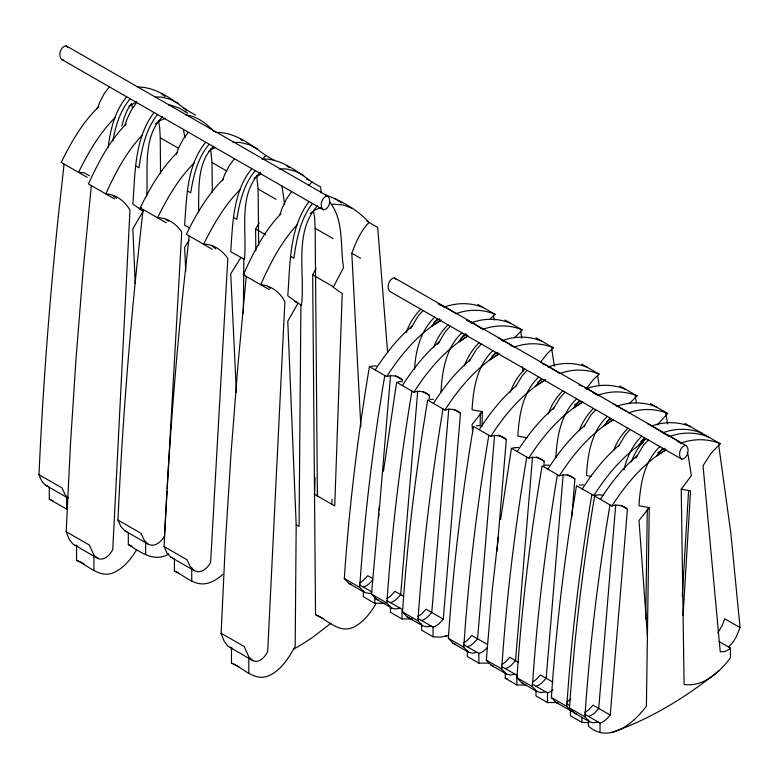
<?xml version="1.0" encoding="UTF-8"?>
<svg xmlns="http://www.w3.org/2000/svg" width="779" height="779" viewBox="0 0 779 779"><rect width="100%" height="100%" fill="white"/><g stroke="black" fill="none" stroke-linecap="round" stroke-linejoin="round"><path stroke-width="1.17" d="M146.715 196.22C148.292 170.231 142.284 137.114 162.568 116.616M198.538 212.414C199.132 190.465 196.289 163.201 213.524 146.413M243.33 313.664L243.856 259.047M308.63 201.965C289.106 228.812 290.187 264.247 287.772 295.747L298.026 303.226L287.772 321.279L296.186 524.793L295.173 646.336C288.678 658.07 280.868 670.67 267.986 676.094C254.207 681.44 242.97 667.769 231.47 663.017L231.47 647.407M300.918 304.881L299.068 526.458L296.186 524.793M480.156 426.249L480.341 412.948M482.094 426.142L482.298 411.633L472.055 409.812C473.223 388.877 476.923 365.809 492.903 350.667M645.713 618.964L647.3 508.901M659.862 446.62C643.882 461.762 640.182 484.83 639.004 505.766L649.258 507.587L646.404 706.125C634.067 722.951 608.857 744.442 588.515 726.145L588.515 720.078M315.115 477.323L314.521 494.334L334.746 505.951L342.224 293.303L340.296 292.203M317.579 491.13L317.413 495.989L315.154 228.315L314.628 217.818L313.46 210.943M331.854 504.295L332.02 499.436M297.578 224.323C281.268 241.646 270.294 263.146 260.692 284.724C270.79 285.26 280.508 292.67 284.88 301.716L267.674 651.565C265.084 656.901 259.611 663.25 253 660.748L227.799 646.073L224.06 641.039L221.119 633.269L225.326 544.239L230.925 454.975L237.907 365.653L246.252 276.418M142.654 134.738C126.461 151.681 115.409 172.734 105.778 193.913C115.759 194.195 125.39 201.518 129.966 210.252L112.76 549.458C110.102 554.755 104.659 560.909 98.086 558.621L72.885 544.034L69.146 539.214L66.196 531.736L70.402 445.422L76.001 358.856L82.983 272.202L91.328 185.616M167.066 491.082L164.525 535.874C161.594 541.668 154.398 548.036 147.757 543.917L124.65 530.635L120.911 526.575L117.97 520.08A4117.677 2382.727 -60.1 0 1 137.347 261.374M167.203 488.657L181.731 231.957C176.531 224.177 167.173 217.283 157.543 217.789C167.319 197.934 178.615 178.372 194.429 162.684M682.248 596.071L688.568 490.965M683.086 615.293L690.564 490.858L681.236 489.202L684.098 684.459C703.486 687.312 719.64 672.053 730.459 657.807L730.459 648.109L718.939 641.487M153.716 112.887C134.368 138.837 135.186 173.415 132.858 204.108L143.102 211.167L132.858 228.841L135.195 283.556M370.648 593.209L368.448 593.394L364.406 592.342L349.031 583.51L344.308 578.515C349.109 507.528 357.639 436.805 369.441 366.636L386.725 376.578C391.993 374.787 398.176 375.848 402.246 379.724L402.052 382.148M400.094 608.165L395.625 609.022L391.584 607.961L376.218 599.129L371.486 594.134L379.266 506.603M431.157 626.014L426.688 626.871L422.646 625.81L407.271 616.978L402.548 611.982C407.349 540.996 415.879 470.273 427.681 400.114L444.965 410.046C450.233 408.264 456.416 409.326 460.496 413.201L443.29 619.11L439.327 623.443A17.683 10.234 -60.1 0 1 433.075 627.114L433.075 636.813L440.495 637.173L448.285 635.518M476.972 652.344L472.502 653.201L468.461 652.15L453.096 643.318L448.363 638.322C453.164 567.326 461.694 496.603 473.496 426.444L490.789 436.376C496.048 434.594 502.231 435.656 506.311 439.531L496.992 550.967M514.919 674.147L510.449 675.004L506.399 673.952L491.033 665.12L486.3 660.125L492.221 590.209L498.278 537.237M545.573 691.771L541.103 692.628L537.052 691.567L521.687 682.735L516.954 677.74C521.755 606.753 530.285 536.03 542.096 465.861L559.38 475.803C564.648 474.012 570.822 475.083 574.902 478.958L571.659 517.714M573.432 712.123L556.118 702.522L551.386 697.526C556.187 626.54 564.717 555.816 576.518 485.648L593.812 495.59L599.47 494.743L603.452 495.366M598.116 721.967L593.647 722.824L589.606 721.763L574.23 712.931L569.507 707.945C574.308 636.949 582.838 566.226 594.64 496.067L611.924 505.999C617.192 504.217 623.375 505.279 627.446 509.154L610.239 715.064L606.286 719.397A17.683 10.234 -60.1 0 1 600.034 723.068L600.034 732.766M108.077 147.796C110.306 129.927 114.747 111.261 126.461 97.083M205.481 142.499C186.824 165.518 186.668 197.194 184.623 225.219L189.755 228.052M251.578 168.985C232.911 192.014 232.765 223.68 230.72 251.714L244.44 259.378C247.225 231.451 237.585 194.37 260.429 172.198M378.682 517.237L378.983 513.604M379.285 509.972L390.522 375.527M417.7 391.146L400.698 594.63L396.735 598.973A17.683 10.234 -60.1 0 1 390.493 602.644M429.025 400.192L429.433 395.352C425.353 391.477 419.17 390.406 413.912 392.197L396.618 382.255L383.463 471.246M448.762 408.994L431.761 612.489L427.798 616.822A17.683 10.234 -60.1 0 1 421.556 620.493M494.577 435.334L477.576 638.819L473.613 643.152A17.683 10.234 -60.1 0 1 467.371 646.823M532.524 457.137L515.523 660.621L511.56 664.954A17.683 10.234 -60.1 0 1 505.308 668.635M543.849 466.183L544.248 461.334C540.178 457.458 533.995 456.397 528.727 458.188L511.443 448.246L500.605 519.505M563.178 474.752L546.167 678.236L542.213 682.579A17.683 10.234 -60.1 0 1 535.962 686.25M615.722 504.948L598.72 708.442L594.757 712.775A17.683 10.234 -60.1 0 1 588.515 716.446M58.367 215.949L64.082 164.077M137.386 261.364L143.102 209.483M189.2 235.979L183.474 287.86A4117.677 2382.727 -60.1 0 0 164.096 546.556L167.008 553.061L170.747 557.131L193.854 570.413C200.495 574.522 207.691 568.154 210.622 562.37L227.828 258.453C222.628 250.672 213.261 243.769 203.64 244.275C213.417 224.42 224.712 204.867 240.526 189.17M414.603 369.314C415.509 350.501 420.67 330.627 434.663 317.199M440.992 391.964C442.16 371.028 445.861 347.96 461.84 332.818M555.807 457.955C556.985 437.009 560.676 413.941 576.664 398.809M112.867 140.863C115.506 126.003 120.093 110.822 129.927 99.069M624.067 469.815C626.793 457.331 632.451 445.169 641.74 436.211M121.816 126.081L124.299 117.191L127.522 109.605L131.281 103.841M718.696 444.945L730.897 533.683L740.05 627.592L736.058 637.3L732.523 642.763L728.54 647.008M279.719 215.228L281.998 208.421L286.429 199.035L291.297 192.004M124.796 125.623L127.084 118.992L131.515 109.82L136.383 102.925M360.862 426.814L351.816 253.292C355.867 242.24 360.716 231.032 369.022 222.463C357.454 209.697 341.777 201.021 325.797 195.003M406.219 332.497C409.277 323.782 414.185 315.68 420.835 309.244M433.776 347.103C436.824 338.777 441.635 331.046 448.013 324.862M464.469 365.964C467.517 357.259 472.425 349.148 479.075 342.721M510.284 392.295C513.332 383.589 518.239 375.488 524.89 369.051M548.221 414.107C551.269 405.401 556.187 397.29 562.837 390.854M579.255 430.709C582.293 422.384 587.103 414.652 593.481 408.478M613.677 450.496C616.725 442.17 621.535 434.439 627.913 428.255M631.418 461.918C634.476 453.212 639.384 445.101 646.034 438.674M97.297 108.778L99.829 102.039L104.269 93.577L109.128 87.121M176.317 154.184L178.849 147.445L183.279 138.983L188.148 132.537M222.405 180.679L224.946 173.941L229.377 165.479L234.245 159.023M269.359 289.7L243.36 274.763C253.156 252.873 264.247 230.886 281.102 213.524M410.582 328.699L418.274 315.807L423.143 310.568M437.759 344.318L445.452 331.426L450.32 326.197M469.367 361.105L476.514 349.274L481.383 344.045M515.727 386.365L522.329 375.614L527.198 370.376M553.119 409.238L560.276 397.417L565.135 392.178M583.773 426.853L590.92 415.032L595.789 409.803M618.205 446.64L625.352 434.818L630.221 429.58M635.781 458.12L643.473 445.228L648.342 439.999M166.209 222.765L140.21 207.827C149.987 187.973 161.282 168.41 177.096 152.723M322.954 618.468L315.534 614.709L312.671 274.88L316.04 268.492M255.833 250.926L255.619 229.045L259.183 222.911M189.112 240.127L184.623 247.303L185.782 271.491M240.974 257.382L230.72 273.799L236.397 392.324M375.575 604.514C369.713 613.871 362.605 623.482 352.05 627.786C338.271 633.132 327.034 619.461 315.534 614.709M136.598 549.935C130.687 559.195 123.53 568.602 113.062 572.906C99.4 578.408 87.9 565.262 76.556 560.267L76.556 545.144M540.402 362.488L547.111 353.724L553.294 347.794L536.01 337.852M375.205 369.947C385.576 353.802 397.524 338.427 412.257 326.012M386.725 376.578C398.78 357.668 413.24 339.995 431.352 326.576A89.673 51.891 -60.1 0 1 440.174 320.782L441.644 319.955M402.383 385.576C412.753 369.421 424.701 354.046 439.434 341.63M413.912 392.197C425.957 373.287 440.417 355.613 458.529 342.195A89.673 51.891 -60.1 0 1 467.351 336.401L468.072 335.992L458.529 342.195L462.697 336.362L465.774 333.539M433.445 403.425C443.816 387.27 455.764 371.904 470.497 359.479M444.965 410.046C457.02 391.146 471.48 373.462 489.592 360.044A89.673 51.891 -60.1 0 1 498.414 354.26L499.135 353.841L489.592 360.044L495.278 352.683M479.26 429.755C489.631 413.6 501.588 398.235 516.311 385.809M490.789 436.376C502.835 417.476 517.295 399.793 535.407 386.374A89.673 51.891 -60.1 0 1 544.229 380.59L545.709 379.762M517.198 451.557C527.578 435.412 539.526 420.037 554.259 407.621M528.727 458.188C540.782 439.278 555.242 421.605 573.344 408.186A89.673 51.891 -60.1 0 1 582.176 402.392L582.887 401.983L573.344 408.186L579.04 400.825M547.851 469.182C558.231 453.027 570.179 437.652 584.912 425.237M559.38 475.803C571.435 456.893 585.896 439.22 603.998 425.801A89.673 51.891 -60.1 0 1 612.83 420.008L613.54 419.599L603.998 425.801L609.684 418.44M582.283 488.969C592.653 472.814 604.601 457.439 619.334 445.023M593.812 495.59C605.858 476.68 620.318 459.006 638.429 445.588A89.673 51.891 -60.1 0 1 642.831 442.521M600.405 499.378C610.775 483.223 622.723 467.858 637.456 455.433M611.924 505.999C623.979 487.099 638.439 469.416 656.551 455.997A89.673 51.891 -60.1 0 1 665.373 450.213L666.094 449.795L656.551 455.997L662.238 448.636M312.097 203.962C300.275 219.474 296.575 239.348 293.897 258.219L290.431 256.223M157.183 114.883C145.469 129.927 141.642 149.315 138.974 167.767L135.507 165.771M717.771 633.064L722.221 625.381L724.684 618.76L740.05 627.592M681.236 489.202L691.324 475.696L688.246 455.569L687.195 452.56M208.947 144.485C197.632 158.001 193.396 175.791 190.748 192.822L187.281 190.836M255.045 170.981C243.73 184.496 239.494 202.277 236.845 219.318L233.379 217.322M657.125 424.906L667.71 413.542L650.416 403.61M482.298 411.633L472.055 424.536L472.668 433.036M649.258 507.587L639.004 520.489L647.417 635.791M372.868 579.79L369.558 583.344A17.683 10.234 -60.1 0 1 363.316 587.025M514.559 337.589L522.232 329.936L504.948 320.003M629.383 403.58L637.056 395.927L619.763 385.994M262.747 158.789L265.873 155.527L274.539 160.513M308.844 185.275L311.97 182.023L320.636 186.999L321.211 192.783M538.717 376.997C522.738 392.139 519.038 415.207 517.869 436.143L526.974 437.759M607.318 416.424C591.329 431.566 587.639 454.634 586.46 475.57L591.018 476.378M437.038 319.215L431.352 326.576L440.895 320.373M541.093 379.013L535.407 386.374L544.949 380.181M644.116 438.226L638.429 445.588L643.201 442.482M490.39 318.621L495.054 314.317L477.761 304.385M185.285 111.67L186.853 110.121C172.422 99.702 156.482 86.897 137.834 87.034M487.167 647.777L485.142 649.774A17.683 10.234 -60.1 0 1 478.89 653.445L478.89 663.143L489.202 663.075M126.188 123.958C109.45 140.931 98.271 162.46 88.446 183.951L114.445 198.888M317.481 205.851C293.391 231.84 305.319 273.916 301.492 305.212L294.929 301.444M98.943 106.519C82.613 122.254 71.162 142.245 61.2 162.412L87.199 177.359M115.409 117.269C99.595 132.956 88.3 152.518 78.533 172.373L84.19 172.734L89.429 175.84M223.193 179.209C207.38 194.906 196.084 214.459 186.308 234.313L212.307 249.261M581.825 364.183L599.109 374.124L592.926 380.055L586.217 388.828C598.739 383.969 613.131 384.057 625.527 389.305M700.564 434.663L702.132 433.328L684.848 423.396M702.96 433.806L720.254 443.748L711.11 453.212L703.048 465.706L720.254 651.838L724.217 651.624M222.911 574.269C217.429 579.313 210.661 583.568 203.027 583.929C192.082 584.055 183.815 575.321 174.418 571.046L174.418 558.933M330.919 623.249L314.726 635.791A219.006 126.734 -60.1 0 1 293.673 649.073M719.183 670.553L710.244 677.623A380.434 220.136 -60.1 0 1 620.25 729.358L611.311 732.552M310.091 213.475L314.862 210.106L320.159 207.75M155.167 124.007L159.938 120.657L165.245 118.281M128.876 106.256L136.929 101.679M208.85 151.019L214.887 147.582M253.983 178.167L260.984 174.068M168.839 553.781C155.099 563.09 139.811 551.96 128.321 544.56L128.321 532.437M444.351 636.599L448.821 634.992M444.166 307.15C456.757 302.456 471.11 302.388 483.525 307.695M455.686 313.771C468.276 309.078 482.629 309.01 495.054 314.317M471.344 322.769C483.934 318.075 498.287 318.007 510.712 323.314M482.863 329.39C495.463 324.697 509.807 324.639 522.232 329.936M502.406 340.618C514.997 335.924 529.35 335.866 541.765 341.163M514.977 346.879C527.305 342.536 541.22 342.643 553.294 347.794M548.221 366.958C560.812 362.264 575.165 362.196 587.59 367.493M559.75 373.579C572.341 368.886 586.684 368.818 599.109 374.124M597.688 395.381C610.278 390.688 624.631 390.62 637.056 395.927M616.812 406.375C629.403 401.682 643.756 401.613 656.181 406.92M628.341 412.997C640.932 408.303 655.285 408.245 667.71 413.542M651.244 426.162C663.835 421.468 678.188 421.4 690.613 426.707M662.763 432.783C675.364 428.09 689.707 428.022 702.132 433.328M669.365 436.581C681.956 431.878 696.309 431.819 708.724 437.116M680.885 443.202C693.476 438.509 707.829 438.441 720.254 443.748M370.882 366.247L376.461 365.877M398.059 381.866L400.893 381.447M512.884 447.857L518.454 447.487M331.494 204.575L333.86 204.147L343.13 204.965L352.137 208.314M385.147 603.267L374.835 603.336L363.316 596.714L363.316 590.657M412.325 618.886L402.013 618.964L390.493 612.333L390.493 606.276M526.185 685.023L516.837 684.945L505.308 678.324L505.308 672.267M557.803 702.492L547.491 702.57L535.962 695.939L535.962 691.1M140.21 207.827L141.651 207.652M430.553 399.452L433.338 399.267M476.368 425.782L479.153 425.597M544.959 465.209L549.107 465.112M579.391 484.986L583.539 484.898M243.36 274.763L244.81 274.695M588.388 722.737L581.913 722.357L570.394 715.726L570.394 709.669M155.167 96.995L160.961 96.995L169.978 99.186L178.634 103.578M215.695 132.449C234.81 131.768 251.15 144.913 265.873 155.527M233.028 142.411L239.981 142.401L248.988 144.602L257.645 148.993M261.793 158.945C280.898 158.264 297.237 171.399 311.97 182.023M279.116 168.907L286.078 168.897L295.085 171.098L303.742 175.479M66.244 45.864C60.587 46.127 57.529 56.185 62.008 59.613L323.353 209.804C329.011 209.541 332.068 199.482 327.589 196.065L66.244 45.864L67.792 47.363M62.008 59.613L63.031 59.681M327.589 196.065C321.931 196.327 318.864 206.386 323.353 209.804M394.534 277.937C388.877 278.2 385.819 288.259 390.298 291.687L681.703 459.152C687.36 458.889 690.418 448.831 685.929 445.413L394.534 277.937L396.083 279.437M685.929 445.413C680.271 445.676 677.214 455.734 681.703 459.152M168.566 105.048L170.883 105.204L179.891 108.291L187.583 113.189M185.899 115.01C197.165 116.178 206.581 123.647 214.098 131.651M505.308 678.324L507.139 678.548M74.969 545.339L77.17 545.875M229.893 647.466L232.093 648.06M438.09 303.732L441.829 305.67M439.288 304.716L442.618 305.757L453.096 311.785M466.465 320.335L469.795 321.376L482.844 329.244M479.104 327.307L481.315 328.008M510.167 345.155L513.906 347.093M542.155 363.54L546.673 365.565M578.982 385.001L582.312 386.043M593.919 393.298L597.659 395.235M663.289 433.163L667.788 435.714M677.126 441.109L681.625 443.67M83.966 563.772L76.556 560.267M238.89 666.775L231.47 663.017M349.031 583.51L350.988 584.279M376.218 599.129L378.166 599.898M407.271 616.978L409.228 617.747M453.096 643.318L455.043 644.077M491.033 665.12L492.99 665.889M521.687 682.735L523.644 683.504M556.118 702.522L558.066 703.291M574.23 712.931L576.187 713.7M49.301 487.021L49.301 499.144L52.953 500.848M128.321 544.56L131.972 546.254M174.418 571.046L178.07 572.75M58.337 215.968A4117.677 2382.727 -60.1 0 0 38.989 474.645C40.537 479.251 42.894 484.382 47.723 486.262M124.65 530.635L126.743 531.677M170.747 557.131L172.841 558.163M183.756 108.339L195.519 115.097M306.809 179.053L308.873 180.241M366.958 221.275L377.688 227.449L387.63 352.488M210.583 149.032L212.005 162.529L226.757 171M256.68 175.528L258.102 189.015L276.009 199.307M158.536 120.979L159.705 127.62L160.24 137.766L178.148 148.059M315.154 228.315L333.071 238.608M351.816 253.292L360.482 258.268M498.55 337.911L512.378 345.857M547.725 366.169L559.721 373.423M596.139 393.999L584.61 387.367L586.899 389.227M612.966 403.658L614.495 404.544M626.793 411.614L615.264 404.983L616.793 406.219M649.696 424.769L662.744 432.637M679.337 441.81L667.817 435.188L669.336 436.425M255.619 229.045L265.727 234.849M312.671 274.88L333.47 286.838L343.558 267.664C339.946 246.096 344.347 219.736 329.361 201.693M140.016 209.385L143.102 211.167M395.528 375.868L402.246 379.724M422.705 391.486L429.433 395.352M453.767 409.335L460.496 413.201M498.628 435.11L506.311 439.531M536.565 456.922L544.248 461.334M567.219 474.538L574.902 478.958M620.727 505.289L627.446 509.154M372.557 578.466L367.756 575.7L363.793 580.034A17.683 10.234 -60.1 0 1 359.625 582.896M403.58 596.286L394.934 591.319L390.97 595.653A17.683 10.234 -60.1 0 1 386.803 598.515M443.29 619.11L425.996 609.178L422.033 613.511A17.683 10.234 -60.1 0 1 417.865 616.364M487.177 644.34L471.811 635.508L467.858 639.841A17.683 10.234 -60.1 0 1 463.68 642.694M518.395 662.277L509.758 657.31L505.795 661.644A17.683 10.234 -60.1 0 1 501.627 664.506M552.895 682.102L540.412 674.926L536.449 679.259A17.683 10.234 -60.1 0 1 532.281 682.122M610.239 715.064L592.955 705.131L588.992 709.465A17.683 10.234 -60.1 0 1 584.825 712.318M359.47 584.815L371.953 591.991M386.647 600.434L402.013 609.266L402.013 618.964M417.71 618.283L433.075 627.114M463.524 644.613L478.89 653.445M501.472 666.425L516.837 675.257L516.837 684.945M532.125 684.04L547.491 692.872A17.683 10.234 -60.1 0 0 553.051 689.785M566.547 703.827L569.43 705.482M584.669 714.236L600.034 723.068M344.308 578.515L359.674 587.347L364.406 592.342M371.486 594.134L386.851 602.965L391.584 607.961M402.548 611.982L417.914 620.824L422.646 625.81M448.363 638.322L463.729 647.154L468.461 652.15M486.3 660.125L501.676 668.957L506.399 673.952M516.954 677.74L532.33 686.572L537.052 691.567M551.386 697.526L566.752 706.358L571.484 711.354M569.507 707.945L584.873 716.777L589.606 721.763M433.075 636.813L421.556 630.192L421.556 624.125M478.89 663.143L467.371 656.522L467.371 650.465M38.95 474.664L62.057 487.946L65.008 494.441L68.094 497.937M117.97 520.08L141.077 533.362L144.027 539.857L147.757 543.917M164.057 546.566L187.174 559.848L190.115 566.343L193.854 570.413M45.63 485.229L67.695 497.908M49.301 499.144L66.634 509.106L66.634 496.983M66.196 531.736L89.303 545.018L94.035 555.261L98.086 558.621M221.119 633.269L244.226 646.551L248.959 657.203L253 660.748M112.789 195.383L116.675 198.538M211.985 245.852L215.764 248.929M165.888 219.357L168.449 221.246M334.814 198.353L341.543 202.9M267.713 286.37L270.342 288.396M332.808 286.886L339.332 291.648M286.409 165.518L289.155 167.699M240.312 139.032L242.142 140.483M161.302 93.616L164.953 96.528M647.388 423.445L648.907 424.682M547.433 366.179L548.952 367.415M500.858 339.235L503.137 341.085M469.795 321.376L471.314 322.613M467.488 320.052L471.295 323.149M454.138 312.379L455.666 313.616M442.618 305.757L444.897 307.617M282.027 186.132L284.608 204.507M131.573 103.626L132.459 108.086M183.474 130.083L184.935 137.717M665.782 412.442L667.584 423.951M635.313 395.975L636.385 402.879M597.551 375.322L599.158 385.683M551.736 348.992L554.395 366.276M520.674 331.133L521.745 338.047M493.497 315.514L494.207 320.12M522.368 366.714L523.099 371.456M258.102 189.015L258.647 245.288M212.005 162.529L212.297 192.306M160.24 137.766L160.552 173.698M581.913 717.508L581.913 722.357M547.491 692.872L547.491 702.57M374.835 597.279L374.835 603.336M248.803 657.369L248.803 672.978M191.751 567.677L191.751 581.007M145.654 542.398L145.654 554.521M93.889 556.264L93.889 570.228M386.89 602.946A1852.092 1071.729 -60.1 0 1 411.955 391.107M461.012 338.018A89.643 51.872 -60.1 0 1 466.903 334.473M566.791 706.339A1852.092 1071.729 -60.1 0 1 591.855 494.499M640.913 441.411A89.643 51.872 -60.1 0 1 645.333 438.694M570.871 699.045A17.683 10.234 -60.1 0 1 566.703 701.908M501.715 668.937A1852.092 1071.729 -60.1 0 1 526.77 457.088M574.366 404.992A89.643 51.872 -60.1 0 1 580.258 401.292M463.768 647.135A1852.092 1071.729 -60.1 0 1 488.832 435.286M537.89 382.207A89.643 51.872 -60.1 0 1 542.311 379.48M532.369 686.552A1852.092 1071.729 -60.1 0 1 557.423 474.713M606.49 421.624A89.643 51.872 -60.1 0 1 610.911 418.907M417.953 620.805A1852.092 1071.729 -60.1 0 1 443.017 408.956M492.075 355.867A89.643 51.872 -60.1 0 1 497.966 352.322M359.713 587.327A1852.092 1071.729 -60.1 0 1 384.777 375.478M433.835 322.399A89.643 51.872 -60.1 0 1 439.726 318.854M584.912 716.758A1852.092 1071.729 -60.1 0 1 609.976 504.909M730.459 648.118A17.683 10.234 -60.1 0 1 724.217 651.624M657.564 452.813A89.643 51.872 -60.1 0 1 664.925 448.276"/></g></svg>
